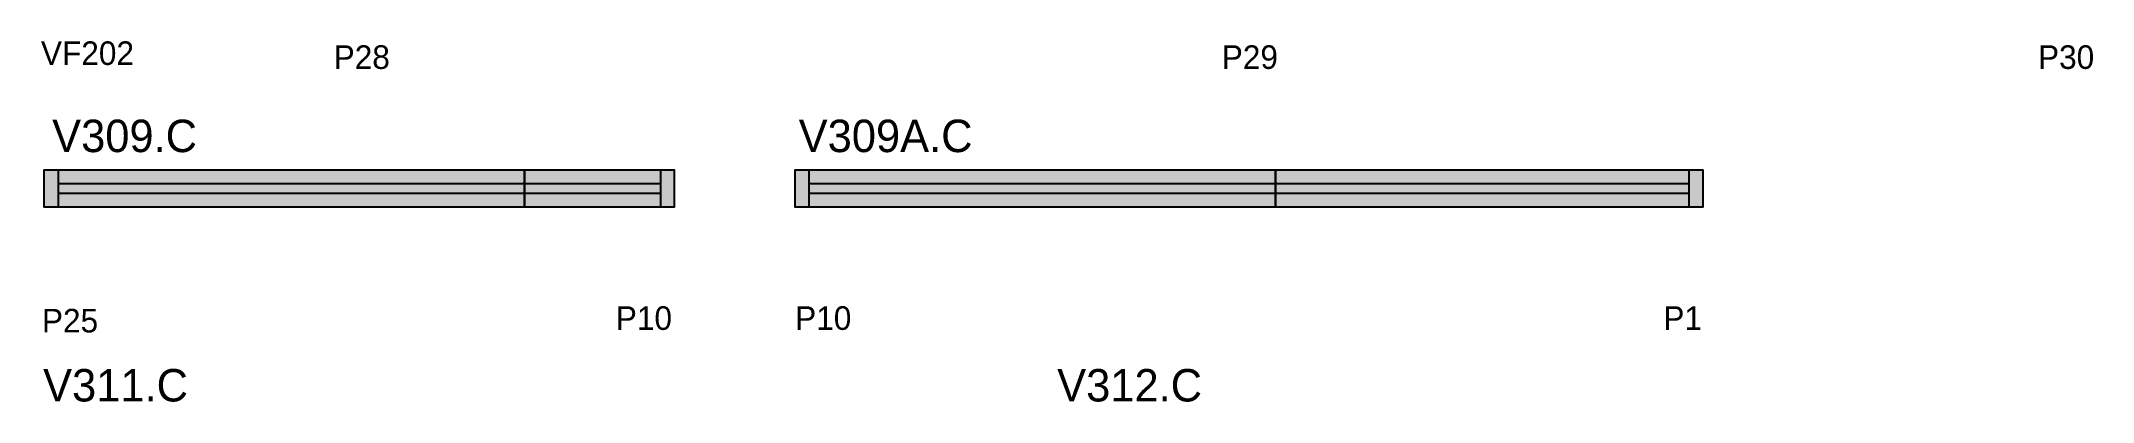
# Model space of a CAD drawing. Header units: metres. Extents: x 3459 to 4501, y 554 to 737.
import ezdxf

# ---------------------------------------------------------------- set-up
doc = ezdxf.new("R2010")
doc.units = ezdxf.units.M
for name, color, linetype in [('5', 7, 'Continuous'), ('NOMENCLATURA', 7, 'Continuous'), ('Painéis', 7, 'Continuous'), ('REAPROVEITAMENTO', 7, 'Continuous'), ('SARR_2.2x7', 7, 'Continuous')]:
    doc.layers.add(name, color=color, linetype=linetype)

msp = doc.modelspace()

# ---------------------------------------------------------------- hatches: boundary and pattern name
at = {"layer": 'REAPROVEITAMENTO'}
h = msp.add_hatch(color=7, dxfattribs=at)
h.dxf.hatch_style = 1
h.paths.add_polyline_path([(3780.6, 652.8), (3780.6, 671.8), (3780.6, 671.8), (3460.6, 671.8), (3460.6, 671.8), (3460.6, 652.8), (3460.6, 652.8), (3780.6, 652.8)])
h = msp.add_hatch(color=7, dxfattribs=at)
h.dxf.hatch_style = 1
h.paths.add_polyline_path([(4303, 652.8), (4303, 671.8), (4303, 671.8), (3842, 671.8), (3842, 671.8), (3842, 652.8), (3842, 652.8), (4303, 652.8)])

# ---------------------------------------------------------------- linework, layer by layer
at = {"layer": 'Painéis', "color": 7, "lineweight": 25}
for points in [[(3704.6, 652.8), (3460.6, 652.8), (3460.6, 671.8), (3704.6, 671.8)], [(3704.6, 671.8), (3780.6, 671.8), (3780.6, 652.8), (3704.6, 652.8)], [(4086, 652.8), (3842, 652.8), (3842, 671.8), (4086, 671.8)], [(4086, 671.8), (4303, 671.8), (4303, 652.8), (4086, 652.8)]]:
    msp.add_lwpolyline(points, close=True, dxfattribs=at)
at = {"layer": 'SARR_2.2x7', "color": 7, "lineweight": 25}
for p, q in [((3467.6, 671.8), (3467.6, 652.8)), ((3773.6, 671.8), (3773.6, 652.8)), ((3849, 671.8), (3849, 652.8)), ((4296, 671.8), (4296, 652.8)), ((3467.6, 664.8), (3704.6, 664.8)), ((3704.6, 659.8), (3467.6, 659.8)), ((3704.6, 664.8), (3773.6, 664.8)), ((3773.6, 659.8), (3704.6, 659.8)), ((3849, 664.8), (4086, 664.8)), ((4086, 659.8), (3849, 659.8)), ((4086, 664.8), (4296, 664.8)), ((4296, 659.8), (4086, 659.8))]:
    msp.add_line(p, q, dxfattribs=at)

# ---------------------------------------------------------------- texts
at = {"layer": '5', "color": 7, "lineweight": 25}
for s, p in [('VF202', (3458.9, 725.1)), ('P28', (3607.6, 723.1)), ('P29', (4058.7, 723.1)), ('P30', (4473.3, 723.1)), ('P25', (3459.4, 589.1)), ('P10', (3750.9, 590.4)), ('P10', (3842, 590.4)), ('P1', (4283, 590.4))]:
    msp.add_text(s, height=12, dxfattribs=at).set_placement(p)
at = {"layer": 'NOMENCLATURA', "color": 7, "lineweight": 25}
for s, p in [('V309.C', (3464.6, 680.8)), ('V309A.C', (3843.8, 680.8)), ('V311.C', (3460, 554)), ('V312.C', (3975.1, 554))]:
    msp.add_text(s, height=16.5, dxfattribs=at).set_placement(p)

doc.saveas('drawing.dxf')
